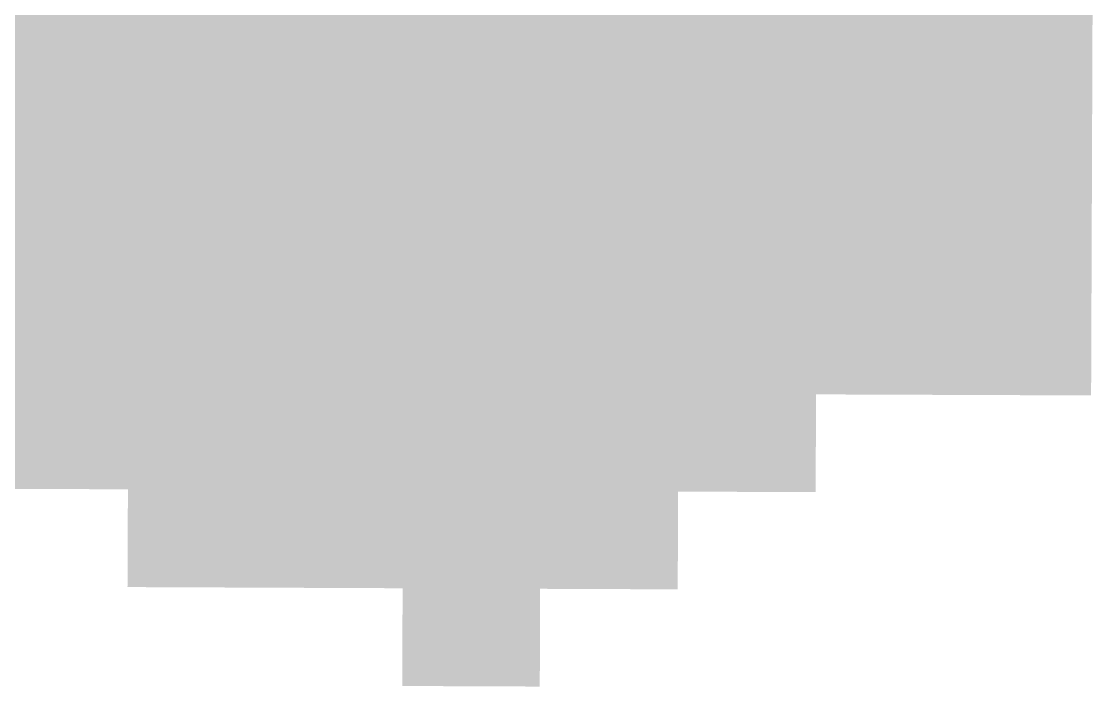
# Model space of a CAD drawing. Header units: inches. Extents: x 267136 to 306747, y 5028981 to 5062930.
# Drawn here: x 277523 to 281332, y 5031378 to 5033741 of the extents above; entities that cross this region are included whole.
import ezdxf

# ---------------------------------------------------------------- set-up
doc = ezdxf.new("R2010")
doc.units = ezdxf.units.IN
doc.header["$MEASUREMENT"] = 0

msp = doc.modelspace()

# ---------------------------------------------------------------- hatches: boundary and pattern name
for points in [[(277907.633, 5033467.804), (277875.037, 5033467.943), (277809.844, 5033468.223), (277744.648, 5033468.503), (277679.455, 5033468.783), (277614.262, 5033469.064), (277549.068, 5033469.347), (277418.682, 5033469.913), (277418.781, 5033493.064), (277419.186, 5033585.673), (277419.588, 5033678.28), (277419.992, 5033770.888), (277420.193, 5033817.192), (277485.383, 5033816.908), (277550.572, 5033816.626), (277615.764, 5033816.344), (277680.953, 5033816.062), (277746.143, 5033815.781), (277811.332, 5033815.502), (277876.523, 5033815.223), (277909.117, 5033815.083), (277908.92, 5033768.779), (277908.523, 5033676.171), (277908.129, 5033583.563), (277907.732, 5033490.956), (277907.633, 5033467.804)], [(278396.586, 5033465.732), (278331.393, 5033466.007), (278266.197, 5033466.281), (278201.004, 5033466.557), (278135.811, 5033466.832), (278070.617, 5033467.109), (278005.424, 5033467.387), (277940.23, 5033467.664), (277907.633, 5033467.804), (277907.732, 5033490.956), (277908.129, 5033583.563), (277908.523, 5033676.171), (277908.92, 5033768.779), (277909.117, 5033815.083), (277941.713, 5033814.943), (278006.902, 5033814.665), (278072.094, 5033814.388), (278137.283, 5033814.111), (278202.473, 5033813.836), (278267.662, 5033813.561), (278332.854, 5033813.285), (278398.043, 5033813.012), (278397.85, 5033766.708), (278397.459, 5033674.1), (278397.07, 5033581.492), (278396.682, 5033488.885), (278396.586, 5033465.732)], [(278885.537, 5033463.699), (278852.941, 5033463.834), (278787.746, 5033464.103), (278722.553, 5033464.373), (278657.359, 5033464.644), (278592.166, 5033464.915), (278526.973, 5033465.187), (278461.779, 5033465.459), (278396.586, 5033465.732), (278396.682, 5033488.885), (278397.07, 5033581.492), (278397.459, 5033674.1), (278397.85, 5033766.708), (278398.043, 5033813.012), (278463.232, 5033812.738), (278528.424, 5033812.466), (278593.613, 5033812.193), (278658.803, 5033811.923), (278723.992, 5033811.652), (278789.184, 5033811.382), (278854.373, 5033811.112), (278886.969, 5033810.979), (278886.777, 5033764.675), (278886.396, 5033672.066), (278886.014, 5033579.459), (278885.633, 5033486.852), (278885.537, 5033463.699)], [(279374.49, 5033461.704), (279309.295, 5033461.968), (279244.102, 5033462.232), (279178.908, 5033462.498), (279113.715, 5033462.764), (279048.521, 5033463.03), (278983.328, 5033463.297), (278918.135, 5033463.565), (278885.537, 5033463.699), (278885.633, 5033486.852), (278886.014, 5033579.459), (278886.396, 5033672.066), (278886.777, 5033764.675), (278886.969, 5033810.979), (278919.562, 5033810.844), (278984.754, 5033810.576), (279049.943, 5033810.309), (279115.133, 5033810.043), (279180.322, 5033809.776), (279245.514, 5033809.512), (279310.703, 5033809.247), (279375.893, 5033808.983), (279375.705, 5033762.68), (279375.332, 5033670.071), (279374.957, 5033577.464), (279374.584, 5033484.856), (279374.49, 5033461.704)], [(279863.441, 5033459.747), (279830.845, 5033459.876), (279700.457, 5033460.396), (279635.264, 5033460.655), (279570.07, 5033460.917), (279439.684, 5033461.441), (279374.49, 5033461.704), (279374.584, 5033484.856), (279374.957, 5033577.464), (279375.332, 5033670.071), (279375.705, 5033762.68), (279375.893, 5033808.983), (279441.084, 5033808.72), (279506.273, 5033808.457), (279571.463, 5033808.195), (279636.653, 5033807.935), (279701.843, 5033807.674), (279767.033, 5033807.414), (279832.224, 5033807.155), (279864.818, 5033807.026), (279864.635, 5033760.722), (279864.268, 5033668.114), (279863.9, 5033575.507), (279863.533, 5033482.898), (279863.441, 5033459.747)], [(280352.394, 5033457.828), (280287.2, 5033458.081), (280222.007, 5033458.336), (280156.812, 5033458.591), (280026.426, 5033459.103), (279961.231, 5033459.36), (279896.038, 5033459.618), (279863.441, 5033459.747), (279863.533, 5033482.898), (279863.9, 5033575.507), (279864.268, 5033668.114), (279864.635, 5033760.722), (279864.818, 5033807.026), (279897.413, 5033806.896), (279962.604, 5033806.639), (280027.793, 5033806.382), (280158.173, 5033805.87), (280288.553, 5033805.36), (280353.743, 5033805.106), (280353.563, 5033758.803), (280353.203, 5033666.195), (280352.844, 5033573.588), (280352.483, 5033480.979), (280352.394, 5033457.828)], [(280841.346, 5033455.946), (280808.749, 5033456.07), (280743.556, 5033456.319), (280678.361, 5033456.569), (280613.168, 5033456.819), (280547.975, 5033457.07), (280482.781, 5033457.322), (280417.587, 5033457.575), (280352.394, 5033457.828), (280352.483, 5033480.979), (280352.844, 5033573.588), (280353.203, 5033666.195), (280353.563, 5033758.803), (280353.743, 5033805.106), (280418.934, 5033804.854), (280484.123, 5033804.602), (280549.313, 5033804.35), (280614.503, 5033804.099), (280744.883, 5033803.599), (280810.073, 5033803.35), (280842.668, 5033803.226), (280842.492, 5033756.922), (280842.14, 5033664.313), (280841.786, 5033571.706), (280841.434, 5033479.099), (280841.346, 5033455.946)], [(281330.298, 5033454.104), (281265.104, 5033454.347), (281199.91, 5033454.591), (281134.717, 5033454.836), (281069.523, 5033455.082), (281004.33, 5033455.328), (280873.942, 5033455.822), (280841.346, 5033455.946), (280841.434, 5033479.099), (280841.786, 5033571.706), (280842.14, 5033664.313), (280842.492, 5033756.922), (280842.668, 5033803.226), (280875.264, 5033803.102), (280940.453, 5033802.854), (281005.644, 5033802.607), (281070.833, 5033802.36), (281201.213, 5033801.87), (281266.403, 5033801.626), (281331.594, 5033801.383), (281331.421, 5033755.078), (281331.075, 5033662.471), (281330.729, 5033569.863), (281330.384, 5033477.255), (281330.298, 5033454.104)], [(277906.148, 5033120.525), (277873.551, 5033120.664), (277808.354, 5033120.943), (277743.156, 5033121.224), (277612.762, 5033121.786), (277547.564, 5033122.068), (277417.17, 5033122.634), (277417.572, 5033215.242), (277417.977, 5033307.85), (277418.379, 5033400.457), (277418.682, 5033469.913), (277549.068, 5033469.347), (277614.262, 5033469.064), (277679.455, 5033468.783), (277744.648, 5033468.503), (277809.844, 5033468.223), (277875.037, 5033467.943), (277907.633, 5033467.804), (277907.336, 5033398.348), (277906.941, 5033305.74), (277906.545, 5033213.133), (277906.148, 5033120.525)], [(278395.127, 5033118.454), (278329.93, 5033118.728), (278264.734, 5033119.002), (278199.537, 5033119.277), (278134.34, 5033119.554), (278069.143, 5033119.83), (278003.945, 5033120.107), (277938.748, 5033120.386), (277906.148, 5033120.525), (277906.545, 5033213.133), (277906.941, 5033305.74), (277907.336, 5033398.348), (277907.633, 5033467.804), (277940.23, 5033467.664), (278005.424, 5033467.387), (278070.617, 5033467.109), (278135.811, 5033466.832), (278201.004, 5033466.557), (278266.197, 5033466.281), (278331.393, 5033466.007), (278396.586, 5033465.732), (278396.293, 5033396.276), (278395.904, 5033303.669), (278395.516, 5033211.062), (278395.127, 5033118.454)], [(278884.107, 5033116.421), (278851.508, 5033116.555), (278786.311, 5033116.824), (278721.113, 5033117.094), (278655.916, 5033117.364), (278590.719, 5033117.636), (278525.521, 5033117.908), (278395.127, 5033118.454), (278395.516, 5033211.062), (278395.904, 5033303.669), (278396.293, 5033396.276), (278396.586, 5033465.732), (278461.779, 5033465.459), (278526.973, 5033465.187), (278592.166, 5033464.915), (278657.359, 5033464.644), (278722.553, 5033464.373), (278787.746, 5033464.103), (278852.941, 5033463.834), (278885.537, 5033463.699), (278885.252, 5033394.243), (278884.869, 5033301.636), (278884.488, 5033209.028), (278884.107, 5033116.421)], [(279373.086, 5033114.426), (279307.889, 5033114.689), (279242.691, 5033114.954), (279112.297, 5033115.484), (279047.1, 5033115.751), (278981.902, 5033116.019), (278916.705, 5033116.286), (278884.107, 5033116.421), (278884.488, 5033209.028), (278884.869, 5033301.636), (278885.252, 5033394.243), (278885.537, 5033463.699), (278918.135, 5033463.565), (278983.328, 5033463.297), (279048.521, 5033463.03), (279113.715, 5033462.764), (279178.908, 5033462.498), (279244.102, 5033462.232), (279309.295, 5033461.968), (279374.49, 5033461.704), (279374.209, 5033392.248), (279373.834, 5033299.641), (279373.461, 5033207.033), (279373.086, 5033114.426)], [(279862.065, 5033112.468), (279829.467, 5033112.598), (279764.27, 5033112.856), (279699.072, 5033113.116), (279568.678, 5033113.638), (279503.48, 5033113.899), (279438.283, 5033114.162), (279373.086, 5033114.426), (279373.461, 5033207.033), (279373.834, 5033299.641), (279374.209, 5033392.248), (279374.49, 5033461.704), (279439.684, 5033461.441), (279570.07, 5033460.917), (279635.264, 5033460.655), (279700.457, 5033460.396), (279830.845, 5033459.876), (279863.441, 5033459.747), (279863.166, 5033390.291), (279862.799, 5033297.684), (279862.065, 5033112.468)], [(280351.044, 5033110.549), (280285.847, 5033110.803), (280220.649, 5033111.057), (280090.255, 5033111.567), (280025.058, 5033111.824), (279959.86, 5033112.081), (279894.663, 5033112.339), (279862.065, 5033112.468), (279862.799, 5033297.684), (279863.166, 5033390.291), (279863.441, 5033459.747), (279896.038, 5033459.618), (279961.231, 5033459.36), (280026.426, 5033459.103), (280156.812, 5033458.591), (280222.007, 5033458.336), (280287.2, 5033458.081), (280352.394, 5033457.828), (280352.124, 5033388.372), (280351.764, 5033295.765), (280351.404, 5033203.156), (280351.044, 5033110.549)], [(280840.023, 5033108.668), (280807.425, 5033108.792), (280742.228, 5033109.041), (280677.03, 5033109.291), (280611.833, 5033109.541), (280546.636, 5033109.792), (280481.438, 5033110.044), (280416.241, 5033110.296), (280351.044, 5033110.549), (280351.404, 5033203.156), (280351.764, 5033295.765), (280352.124, 5033388.372), (280352.394, 5033457.828), (280417.587, 5033457.575), (280482.781, 5033457.322), (280547.975, 5033457.07), (280613.168, 5033456.819), (280678.361, 5033456.569), (280743.556, 5033456.319), (280808.749, 5033456.07), (280841.346, 5033455.946), (280841.081, 5033386.491), (280840.729, 5033293.883), (280840.376, 5033201.275), (280840.023, 5033108.668)], [(281329.002, 5033106.824), (281263.805, 5033107.068), (281198.607, 5033107.312), (281133.41, 5033107.558), (281068.213, 5033107.803), (281003.016, 5033108.049), (280937.819, 5033108.296), (280872.622, 5033108.544), (280840.023, 5033108.668), (280840.376, 5033201.275), (280840.729, 5033293.883), (280841.081, 5033386.491), (280841.346, 5033455.946), (280873.942, 5033455.822), (281004.33, 5033455.328), (281069.523, 5033455.082), (281134.717, 5033454.836), (281199.91, 5033454.591), (281265.104, 5033454.347), (281330.298, 5033454.104), (281330.039, 5033384.647), (281329.693, 5033292.04), (281329.348, 5033199.433), (281329.002, 5033106.824)], [(277904.664, 5032773.246), (277872.064, 5032773.386), (277806.863, 5032773.665), (277741.662, 5032773.945), (277676.461, 5032774.226), (277611.26, 5032774.508), (277546.061, 5032774.789), (277480.859, 5032775.072), (277415.658, 5032775.355), (277415.961, 5032844.812), (277416.363, 5032937.419), (277416.768, 5033030.026), (277417.17, 5033122.634), (277547.564, 5033122.068), (277612.762, 5033121.786), (277743.156, 5033121.224), (277808.354, 5033120.943), (277873.551, 5033120.664), (277906.148, 5033120.525), (277905.752, 5033027.917), (277905.357, 5032935.31), (277904.961, 5032842.702), (277904.664, 5032773.246)], [(278393.67, 5032771.175), (278328.469, 5032771.449), (278263.27, 5032771.724), (278198.068, 5032771.999), (278132.867, 5032772.275), (278002.465, 5032772.829), (277937.266, 5032773.107), (277904.664, 5032773.246), (277905.357, 5032935.31), (277905.752, 5033027.917), (277906.148, 5033120.525), (277938.748, 5033120.386), (278003.945, 5033120.107), (278069.143, 5033119.83), (278134.34, 5033119.554), (278199.537, 5033119.277), (278264.734, 5033119.002), (278329.93, 5033118.728), (278395.127, 5033118.454), (278394.738, 5033025.846), (278394.35, 5032933.238), (278393.961, 5032840.631), (278393.67, 5032771.175)], [(278882.676, 5032769.142), (278850.076, 5032769.276), (278784.875, 5032769.546), (278719.674, 5032769.815), (278654.473, 5032770.086), (278589.273, 5032770.357), (278458.871, 5032770.901), (278393.67, 5032771.175), (278393.961, 5032840.631), (278394.35, 5032933.238), (278394.738, 5033025.846), (278395.127, 5033118.454), (278525.521, 5033117.908), (278590.719, 5033117.636), (278655.916, 5033117.364), (278721.113, 5033117.094), (278786.311, 5033116.824), (278851.508, 5033116.555), (278884.107, 5033116.421), (278883.725, 5033023.812), (278882.963, 5032838.598), (278882.676, 5032769.142)], [(279371.682, 5032767.146), (279306.482, 5032767.41), (279176.08, 5032767.94), (279110.879, 5032768.206), (279045.678, 5032768.473), (278980.479, 5032768.74), (278915.277, 5032769.008), (278882.676, 5032769.142), (278882.963, 5032838.598), (278883.725, 5033023.812), (278884.107, 5033116.421), (278916.705, 5033116.286), (278981.902, 5033116.019), (279047.1, 5033115.751), (279112.297, 5033115.484), (279242.691, 5033114.954), (279307.889, 5033114.689), (279373.086, 5033114.426), (279372.711, 5033021.817), (279372.338, 5032929.21), (279371.963, 5032836.603), (279371.682, 5032767.146)], [(279860.688, 5032765.189), (279828.088, 5032765.318), (279762.888, 5032765.578), (279697.687, 5032765.838), (279632.485, 5032766.099), (279567.285, 5032766.359), (279502.084, 5032766.621), (279436.883, 5032766.884), (279371.682, 5032767.146), (279371.963, 5032836.603), (279372.338, 5032929.21), (279372.711, 5033021.817), (279373.086, 5033114.426), (279438.283, 5033114.162), (279503.48, 5033113.899), (279568.678, 5033113.638), (279699.072, 5033113.116), (279764.27, 5033112.856), (279829.467, 5033112.598), (279862.065, 5033112.468), (279861.698, 5033019.86), (279860.964, 5032834.646), (279860.688, 5032765.189)], [(280349.694, 5032763.271), (280284.494, 5032763.524), (280219.293, 5032763.778), (280154.092, 5032764.033), (280088.892, 5032764.289), (280023.69, 5032764.546), (279958.489, 5032764.803), (279893.289, 5032765.061), (279860.688, 5032765.189), (279860.964, 5032834.646), (279861.698, 5033019.86), (279862.065, 5033112.468), (279894.663, 5033112.339), (279959.86, 5033112.081), (280025.058, 5033111.824), (280090.255, 5033111.567), (280220.649, 5033111.057), (280285.847, 5033110.803), (280351.044, 5033110.549), (280350.685, 5033017.941), (280350.324, 5032925.334), (280349.965, 5032832.726), (280349.694, 5032763.271)], [(280838.7, 5032761.389), (280806.101, 5032761.514), (280740.899, 5032761.763), (280675.698, 5032762.012), (280610.498, 5032762.263), (280480.096, 5032762.765), (280414.896, 5032763.018), (280349.694, 5032763.271), (280349.965, 5032832.726), (280350.324, 5032925.334), (280350.685, 5033017.941), (280351.044, 5033110.549), (280416.241, 5033110.296), (280481.438, 5033110.044), (280546.636, 5033109.792), (280611.833, 5033109.541), (280677.03, 5033109.291), (280742.228, 5033109.041), (280807.425, 5033108.792), (280840.023, 5033108.668), (280839.67, 5033016.061), (280839.317, 5032923.452), (280838.965, 5032830.845), (280838.7, 5032761.389)], [(281327.707, 5032759.546), (281262.506, 5032759.789), (281197.305, 5032760.034), (281132.104, 5032760.278), (281066.903, 5032760.524), (281001.702, 5032760.771), (280936.502, 5032761.018), (280871.301, 5032761.265), (280838.7, 5032761.389), (280838.965, 5032830.845), (280839.317, 5032923.452), (280839.67, 5033016.061), (280840.023, 5033108.668), (280872.622, 5033108.544), (280937.819, 5033108.296), (281003.016, 5033108.049), (281068.213, 5033107.803), (281133.41, 5033107.558), (281198.607, 5033107.312), (281263.805, 5033107.068), (281329.002, 5033106.824), (281328.656, 5033014.217), (281328.312, 5032921.609), (281327.966, 5032829.002), (281327.707, 5032759.546)], [(277903.18, 5032425.968), (277870.578, 5032426.107), (277805.373, 5032426.387), (277740.17, 5032426.667), (277674.965, 5032426.947), (277609.76, 5032427.229), (277544.557, 5032427.511), (277479.352, 5032427.794), (277414.146, 5032428.077), (277414.348, 5032474.381), (277414.752, 5032566.988), (277415.154, 5032659.596), (277415.557, 5032752.204), (277415.658, 5032775.355), (277480.859, 5032775.072), (277546.061, 5032774.789), (277611.26, 5032774.508), (277676.461, 5032774.226), (277741.662, 5032773.945), (277806.863, 5032773.665), (277872.064, 5032773.386), (277904.664, 5032773.246), (277904.564, 5032750.095), (277904.17, 5032657.487), (277903.773, 5032564.879), (277903.377, 5032472.271), (277903.18, 5032425.968)], [(278392.213, 5032423.896), (278327.008, 5032424.171), (278261.805, 5032424.445), (278131.395, 5032424.997), (278066.191, 5032425.273), (277935.781, 5032425.829), (277903.18, 5032425.968), (277903.377, 5032472.271), (277903.773, 5032564.879), (277904.17, 5032657.487), (277904.564, 5032750.095), (277904.664, 5032773.246), (277937.266, 5032773.107), (278002.465, 5032772.829), (278132.867, 5032772.275), (278198.068, 5032771.999), (278263.27, 5032771.724), (278328.469, 5032771.449), (278393.67, 5032771.175), (278393.572, 5032748.023), (278393.184, 5032655.416), (278392.797, 5032562.808), (278392.408, 5032470.2), (278392.213, 5032423.896)], [(278881.246, 5032421.863), (278848.645, 5032421.998), (278783.439, 5032422.268), (278718.234, 5032422.537), (278653.031, 5032422.808), (278587.826, 5032423.079), (278522.621, 5032423.351), (278457.418, 5032423.623), (278392.213, 5032423.896), (278392.408, 5032470.2), (278392.797, 5032562.808), (278393.184, 5032655.416), (278393.572, 5032748.023), (278393.67, 5032771.175), (278458.871, 5032770.901), (278589.273, 5032770.357), (278654.473, 5032770.086), (278719.674, 5032769.815), (278784.875, 5032769.546), (278850.076, 5032769.276), (278882.676, 5032769.142), (278882.58, 5032745.99), (278882.199, 5032653.383), (278881.818, 5032560.774), (278881.437, 5032468.167), (278881.246, 5032421.863)], [(279370.279, 5032419.868), (279305.074, 5032420.132), (279239.871, 5032420.396), (279109.461, 5032420.928), (279044.258, 5032421.194), (278979.053, 5032421.461), (278913.848, 5032421.729), (278881.246, 5032421.863), (278881.437, 5032468.167), (278881.818, 5032560.774), (278882.199, 5032653.383), (278882.58, 5032745.99), (278882.676, 5032769.142), (278915.277, 5032769.008), (278980.479, 5032768.74), (279045.678, 5032768.473), (279110.879, 5032768.206), (279176.08, 5032767.94), (279306.482, 5032767.41), (279371.682, 5032767.146), (279371.588, 5032743.995), (279371.215, 5032651.388), (279370.84, 5032558.779), (279370.467, 5032466.172), (279370.279, 5032419.868)], [(279859.312, 5032417.911), (279826.71, 5032418.04), (279761.506, 5032418.3), (279696.301, 5032418.56), (279631.097, 5032418.819), (279565.893, 5032419.081), (279500.687, 5032419.343), (279435.484, 5032419.605), (279370.279, 5032419.868), (279370.467, 5032466.172), (279370.84, 5032558.779), (279371.215, 5032651.388), (279371.588, 5032743.995), (279371.682, 5032767.146), (279436.883, 5032766.884), (279502.084, 5032766.621), (279567.285, 5032766.359), (279632.485, 5032766.099), (279697.687, 5032765.838), (279762.888, 5032765.578), (279828.088, 5032765.318), (279860.688, 5032765.189), (279860.597, 5032742.038), (279860.229, 5032649.43), (279859.862, 5032556.822), (279859.495, 5032464.215), (279859.312, 5032417.911)], [(280348.345, 5032415.992), (280283.141, 5032416.245), (280217.937, 5032416.5), (280152.731, 5032416.755), (280087.527, 5032417.011), (280022.323, 5032417.268), (279957.118, 5032417.524), (279891.914, 5032417.782), (279859.312, 5032417.911), (279859.495, 5032464.215), (279859.862, 5032556.822), (279860.229, 5032649.43), (279860.597, 5032742.038), (279860.688, 5032765.189), (279893.289, 5032765.061), (279958.489, 5032764.803), (280023.69, 5032764.546), (280088.892, 5032764.289), (280154.092, 5032764.033), (280219.293, 5032763.778), (280284.494, 5032763.524), (280349.694, 5032763.271), (280349.604, 5032740.118), (280349.245, 5032647.511), (280348.885, 5032554.903), (280348.525, 5032462.296), (280348.345, 5032415.992)], [(280837.378, 5032414.11), (280804.776, 5032414.235), (280739.571, 5032414.483), (280609.163, 5032414.983), (280543.958, 5032415.234), (280478.754, 5032415.486), (280413.55, 5032415.739), (280348.345, 5032415.992), (280348.525, 5032462.296), (280348.885, 5032554.903), (280349.245, 5032647.511), (280349.604, 5032740.118), (280349.694, 5032763.271), (280414.896, 5032763.018), (280480.096, 5032762.765), (280610.498, 5032762.263), (280675.698, 5032762.012), (280740.899, 5032761.763), (280806.101, 5032761.514), (280838.7, 5032761.389), (280838.612, 5032738.237), (280838.26, 5032645.63), (280837.907, 5032553.022), (280837.555, 5032460.414), (280837.378, 5032414.11)], [(281326.411, 5032412.268), (281261.207, 5032412.511), (281196.002, 5032412.755), (281130.798, 5032413), (281065.594, 5032413.246), (281000.389, 5032413.492), (280935.185, 5032413.739), (280869.98, 5032413.986), (280837.378, 5032414.11), (280837.555, 5032460.414), (280837.907, 5032553.022), (280838.26, 5032645.63), (280838.612, 5032738.237), (280838.7, 5032761.389), (280871.301, 5032761.265), (280936.502, 5032761.018), (281001.702, 5032760.771), (281066.903, 5032760.524), (281132.104, 5032760.278), (281197.305, 5032760.034), (281262.506, 5032759.789), (281327.707, 5032759.546), (281327.62, 5032736.394), (281327.274, 5032643.786), (281326.93, 5032551.179), (281326.584, 5032458.571), (281326.411, 5032412.268)], [(277901.695, 5032078.689), (277869.092, 5032078.829), (277803.883, 5032079.108), (277738.676, 5032079.389), (277673.467, 5032079.669), (277608.26, 5032079.951), (277543.051, 5032080.232), (277477.844, 5032080.516), (277412.635, 5032080.799), (277412.736, 5032103.951), (277413.139, 5032196.559), (277413.543, 5032289.166), (277413.945, 5032381.773), (277414.146, 5032428.077), (277479.352, 5032427.794), (277544.557, 5032427.511), (277609.76, 5032427.229), (277674.965, 5032426.947), (277740.17, 5032426.667), (277805.373, 5032426.387), (277870.578, 5032426.107), (277903.18, 5032425.968), (277902.982, 5032379.664), (277902.586, 5032287.057), (277902.189, 5032194.449), (277901.795, 5032101.842), (277901.695, 5032078.689)], [(278390.756, 5032076.618), (278325.547, 5032076.893), (278260.34, 5032077.167), (278195.131, 5032077.442), (278129.924, 5032077.719), (278064.715, 5032077.995), (277999.508, 5032078.272), (277934.299, 5032078.551), (277901.695, 5032078.689), (277901.795, 5032101.842), (277902.189, 5032194.449), (277902.586, 5032287.057), (277902.982, 5032379.664), (277903.18, 5032425.968), (277935.781, 5032425.829), (278066.191, 5032425.273), (278131.395, 5032424.997), (278261.805, 5032424.445), (278327.008, 5032424.171), (278392.213, 5032423.896), (278392.02, 5032377.593), (278391.631, 5032284.985), (278391.242, 5032192.378), (278390.854, 5032099.771), (278390.756, 5032076.618)], [(278879.816, 5032074.585), (278847.211, 5032074.72), (278782.004, 5032074.989), (278716.795, 5032075.259), (278651.588, 5032075.529), (278586.379, 5032075.801), (278521.172, 5032076.072), (278455.963, 5032076.345), (278390.756, 5032076.618), (278390.854, 5032099.771), (278391.242, 5032192.378), (278391.631, 5032284.985), (278392.02, 5032377.593), (278392.213, 5032423.896), (278457.418, 5032423.623), (278522.621, 5032423.351), (278587.826, 5032423.079), (278653.031, 5032422.808), (278718.234, 5032422.537), (278783.439, 5032422.268), (278848.645, 5032421.998), (278881.246, 5032421.863), (278881.055, 5032375.56), (278880.674, 5032282.952), (278880.293, 5032190.345), (278879.91, 5032097.737), (278879.816, 5032074.585)], [(279368.875, 5032072.59), (279303.668, 5032072.854), (279238.459, 5032073.118), (279173.252, 5032073.384), (279108.043, 5032073.649), (279042.836, 5032073.916), (278977.627, 5032074.184), (278912.42, 5032074.451), (278879.816, 5032074.585), (278879.91, 5032097.737), (278880.293, 5032190.345), (278880.674, 5032282.952), (278881.055, 5032375.56), (278881.246, 5032421.863), (278913.848, 5032421.729), (278979.053, 5032421.461), (279044.258, 5032421.194), (279109.461, 5032420.928), (279239.871, 5032420.396), (279305.074, 5032420.132), (279370.279, 5032419.868), (279370.092, 5032373.564), (279369.717, 5032280.957), (279369.344, 5032188.35), (279368.969, 5032095.742), (279368.875, 5032072.59)], [(279857.936, 5032070.633), (279825.332, 5032070.762), (279760.124, 5032071.021), (279629.708, 5032071.541), (279564.5, 5032071.803), (279499.291, 5032072.064), (279434.084, 5032072.327), (279368.875, 5032072.59), (279368.969, 5032095.742), (279369.344, 5032188.35), (279369.717, 5032280.957), (279370.092, 5032373.564), (279370.279, 5032419.868), (279435.484, 5032419.605), (279500.687, 5032419.343), (279565.893, 5032419.081), (279631.097, 5032418.819), (279696.301, 5032418.56), (279761.506, 5032418.3), (279826.71, 5032418.04), (279859.312, 5032417.911), (279859.129, 5032371.607), (279858.395, 5032186.393), (279858.027, 5032093.785), (279857.936, 5032070.633)], [(280346.996, 5032068.714), (280281.788, 5032068.968), (280216.58, 5032069.222), (280086.164, 5032069.732), (279955.748, 5032070.246), (279857.936, 5032070.633), (279858.027, 5032093.785), (279858.395, 5032186.393), (279859.129, 5032371.607), (279859.312, 5032417.911), (279891.914, 5032417.782), (279957.118, 5032417.524), (280022.323, 5032417.268), (280087.527, 5032417.011), (280152.731, 5032416.755), (280217.937, 5032416.5), (280283.141, 5032416.245), (280348.345, 5032415.992), (280348.165, 5032369.688), (280347.806, 5032277.08), (280347.445, 5032184.473), (280347.086, 5032091.865), (280346.996, 5032068.714)], [(278389.299, 5031729.341), (278324.086, 5031729.614), (278193.664, 5031730.164), (278128.451, 5031730.44), (277998.029, 5031730.994), (277932.816, 5031731.272), (277900.211, 5031731.412), (277900.607, 5031824.02), (277901.004, 5031916.627), (277901.398, 5032009.234), (277901.695, 5032078.689), (277934.299, 5032078.551), (277999.508, 5032078.272), (278064.715, 5032077.995), (278129.924, 5032077.719), (278195.131, 5032077.442), (278260.34, 5032077.167), (278325.547, 5032076.893), (278390.756, 5032076.618), (278390.465, 5032007.163), (278390.076, 5031914.556), (278389.687, 5031821.948), (278389.299, 5031729.341)], [(278878.385, 5031727.308), (278845.779, 5031727.441), (278780.568, 5031727.711), (278715.355, 5031727.98), (278650.145, 5031728.251), (278584.934, 5031728.522), (278519.721, 5031728.795), (278454.51, 5031729.067), (278389.299, 5031729.341), (278389.687, 5031821.948), (278390.076, 5031914.556), (278390.465, 5032007.163), (278390.756, 5032076.618), (278455.963, 5032076.345), (278521.172, 5032076.072), (278586.379, 5032075.801), (278651.588, 5032075.529), (278716.795, 5032075.259), (278782.004, 5032074.989), (278847.211, 5032074.72), (278879.816, 5032074.585), (278879.529, 5032005.13), (278879.148, 5031912.522), (278878.768, 5031819.915), (278878.385, 5031727.308)], [(279367.473, 5031725.312), (279302.262, 5031725.576), (279237.049, 5031725.841), (279171.838, 5031726.105), (279106.627, 5031726.371), (279041.414, 5031726.638), (278976.203, 5031726.905), (278910.992, 5031727.173), (278878.385, 5031727.308), (278878.768, 5031819.915), (278879.148, 5031912.522), (278879.529, 5032005.13), (278879.816, 5032074.585), (278912.42, 5032074.451), (278977.627, 5032074.184), (279042.836, 5032073.916), (279108.043, 5032073.649), (279173.252, 5032073.384), (279238.459, 5032073.118), (279303.668, 5032072.854), (279368.875, 5032072.59), (279368.596, 5032003.135), (279368.221, 5031910.527), (279367.846, 5031817.92), (279367.473, 5031725.312)], [(279856.56, 5031723.354), (279823.954, 5031723.484), (279758.742, 5031723.743), (279693.53, 5031724.003), (279628.318, 5031724.264), (279563.107, 5031724.524), (279497.896, 5031724.786), (279432.684, 5031725.049), (279367.473, 5031725.312), (279367.846, 5031817.92), (279368.221, 5031910.527), (279368.596, 5032003.135), (279368.875, 5032072.59), (279434.084, 5032072.327), (279499.291, 5032072.064), (279564.5, 5032071.803), (279629.708, 5032071.541), (279760.124, 5032071.021), (279825.332, 5032070.762), (279857.936, 5032070.633), (279857.66, 5032001.177), (279857.293, 5031908.569), (279856.927, 5031815.962), (279856.56, 5031723.354)], [(279366.068, 5031378.034), (279300.854, 5031378.298), (279235.639, 5031378.562), (279039.994, 5031379.36), (278974.777, 5031379.627), (278909.562, 5031379.896), (278876.955, 5031380.029), (278877.242, 5031449.485), (278877.623, 5031542.093), (278878.004, 5031634.7), (278878.385, 5031727.308), (278910.992, 5031727.173), (278976.203, 5031726.905), (279041.414, 5031726.638), (279106.627, 5031726.371), (279171.838, 5031726.105), (279237.049, 5031725.841), (279302.262, 5031725.576), (279367.473, 5031725.312), (279367.098, 5031632.704), (279366.725, 5031540.097), (279366.35, 5031447.489), (279366.068, 5031378.034)]]:
    msp.add_hatch(color=256).paths.add_polyline_path(points, flags=0)

doc.saveas('drawing.dxf')
